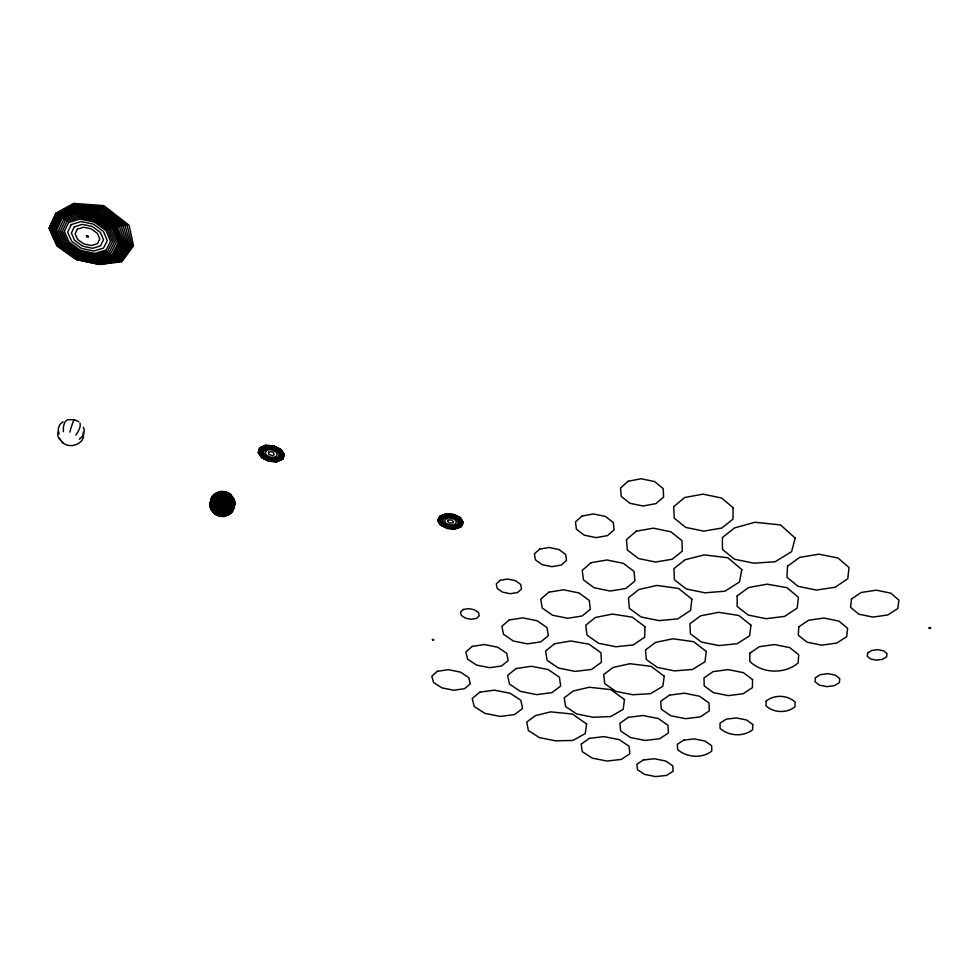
<?xml version="1.0" encoding="UTF-8"?>
<svg xmlns="http://www.w3.org/2000/svg" width="980" height="980" viewBox="0 0 980 980"><rect width="100%" height="100%" fill="white"/><g stroke="black" fill="none" stroke-linecap="round" stroke-linejoin="round"><path stroke-width="1.47" d="M216.384 493.222L215.551 496.26L218.001 499.531L222.791 501.797L228.095 502.201L231.917 500.596L232.799 497.571M211.852 510.396L212.685 507.383L216.531 505.766L221.921 506.182L226.772 508.473L229.21 511.744L228.34 514.745M217.597 492.805L216.862 495.464L218.993 498.318L223.183 500.302L227.826 500.658L231.17 499.249L231.942 496.615M212.709 511.376L213.444 508.743L216.8 507.322L221.517 507.689L225.755 509.686L227.899 512.552L227.127 515.174M258.732 452.662L260.117 448.093L265.8 445.594M283.82 454.5L282.35 459.032L276.666 461.47L268.961 460.906M282.669 459.191L284.188 454.524L280.758 449.452L273.702 445.839L265.555 445.251L259.639 447.848L258.193 452.625L261.733 457.721L268.863 461.225L276.899 461.813M463.173 522.475L461.004 526.726L454.806 528.869L447.137 528.269M265.641 445.361L259.798 447.934L258.377 452.638L261.856 457.672L268.9 461.115L276.826 461.702L282.828 459.265L284.359 454.536L280.893 449.391L273.665 445.949M276.752 461.58L282.51 459.118L284.004 454.512L280.488 449.575L273.591 446.157M222.031 491.654L219.508 492.732L218.957 494.729L220.561 496.885L223.71 498.379L227.201 498.636L229.724 497.583L230.288 495.586L228.695 493.43L225.535 491.923L220.218 491.593M211.129 498.673L216.641 496.333L224.359 496.921L231.305 500.216L234.784 504.921L233.51 509.233L228.009 511.523L220.378 510.935L213.493 507.689L209.953 503.022M211.055 499.629L216.482 497.326L224.102 497.901L230.949 501.148L234.392 505.803M210.982 500.584L216.335 498.318L223.844 498.894L230.594 502.091L233.987 506.672M233.583 508.277L228.156 510.531L220.635 509.955L213.848 506.758L210.357 502.152M233.13 510.053L227.703 512.307L220.182 511.719L213.383 508.522L209.892 503.916L211.521 497.865L216.948 495.549L224.555 496.125L231.403 499.384L234.833 504.026L232.75 510.862L227.397 513.079L219.973 512.503L213.273 509.355L209.83 504.81L211.913 497.044L217.254 494.778L224.763 495.341L231.501 498.551L234.882 503.132L233.644 507.322L228.303 509.551L220.88 508.975L214.191 505.827L210.761 501.282M446.231 514.157L440.253 516.387L438.048 520.539L440.89 525.047M454.745 528.759L460.71 526.579L462.989 522.463L460.355 517.869M273.628 446.047L265.715 445.484L259.957 448.007L258.549 452.65L262.125 457.55M218.932 492.242L225.4 492.732M447.039 528.465L454.928 529.077L461.151 526.799L463.344 522.487L460.502 517.808L453.924 514.647L446.17 514.047L439.959 516.24L437.876 520.527L440.608 525.158L447.088 528.367M225.768 515.639L219.324 515.137L213.518 512.418M224.494 516.325L219.153 515.909L214.326 513.655M219.091 516.203L223.771 516.558L230.398 513.716L231.464 510.102L228.512 506.146L222.668 503.377L216.164 502.887L211.533 504.835L210.529 508.485L214.877 514.218L219.165 516.043L222.681 516.313L225.216 515.272L225.78 513.299L224.175 511.144L220.978 509.649L217.438 509.367L214.914 510.433L214.363 512.405L215.992 514.549M76.317 259.21L99.262 264.086L120.258 260.521L130.475 245.331L125.244 225.964L102.19 208.213L74.26 205.114L56.289 213.726L49.613 228.34L57.391 245.674M62.059 441.87C66.126 446.586 73.868 446.647 78.78 443.095A13.561 10.547 36.1 0 0 83.129 432.339M222.043 504.553L216.274 501.821L213.309 497.877L214.314 494.214L220.941 491.384L225.621 491.74L229.822 493.736L234.147 499.469L233.081 503.108L228.463 505.043L216.262 504.21L211.937 506.023L210.994 509.429L213.787 513.091L219.214 515.627L225.216 516.105L229.541 514.316L230.533 510.935L227.777 507.248L222.325 504.676M78.78 421.768L74.394 419.673L67.473 419.722A13.316 7.362 79.5 0 0 63.406 431.715M225.571 491.997L230.386 494.288L233.669 498.538L232.664 501.932L228.364 503.732L222.387 503.279L216.996 500.731L214.24 497.056L215.171 493.638L219.483 491.801L225.51 492.254L230.937 494.839M231.219 495.5L225.327 492.609L223.514 492.475L221.921 494.055L222.754 495.17L226.184 496.088L227.777 494.508L226.956 493.393M261.991 457.611L268.937 461.017M440.743 525.096L447.186 528.171M460.637 517.759L454.022 514.439L446.047 513.839L439.8 516.166L437.693 520.515L440.473 525.207M453.875 514.745L460.22 517.918L462.817 522.438M58.224 431.555A13.487 9.886 -16.6 0 0 58.616 437.729L60.674 440.204M58.616 437.729L63.186 443.217M59.119 433.846A13.561 10.547 36.1 0 1 63.198 421.865M83.312 427.255A13.487 9.886 -16.6 0 1 79.356 439.236M69.837 432.18A13.242 1.176 -75.1 0 1 73.88 420.175M79.944 423.066A13.291 5.476 -52.2 0 1 75.938 435.059M733.052 507.628L733.028 519.094L721.795 528.024L703.799 531.148L685.718 527.399L674.216 518.138L673.689 506.746L684.616 497.522L702.979 494.141L721.586 498.024L733.052 507.628M737.168 595.889L737.107 606.387L748.144 615.036L766.042 618.699L784.6 616.396L797.157 608.127L798.431 597.273L786.854 587.657L767.181 584.178L748.573 587.522L737.168 595.889M749.896 653.133L749.749 661.341C762.317 673.75 784.796 674.35 798.198 662.933L798.712 654.689L789.709 647.621L774.617 644.558L759.353 646.69L749.896 653.133M752.567 679.581L752.395 687.642L743.073 693.742L728.25 695.629L713.465 692.664L704.204 685.914L703.995 677.891L713.122 671.619L728.189 669.597L743.33 672.648L752.567 679.581M752.763 724.49L752.652 729.696C743.452 737.046 728.728 736.188 720.067 728.373L720.006 723.167L726.229 719.173L736.397 717.948L746.564 719.982L752.763 724.49M644.975 626.722L644.693 637.123L633.313 644.938L615.808 646.751L598.498 643.248L587.008 635.101L585.734 625.265L595.399 617.474L612.463 614.068L632.333 617.18L644.975 626.722M766.152 701.092L765.98 705.784C773.575 712.987 786.781 713.391 794.927 706.874L795.221 702.17C787.651 694.857 774.249 694.416 766.152 701.092M787.504 566.22L786.965 577.257L797.965 586.297L816.254 590.058L835.193 587.253L847.786 578.666L849.023 567.518L837.998 558.024L818.937 554.178L799.643 557.387L787.504 566.22M798.798 626.857L798.284 635.224L807.03 642.17L821.669 645.159L836.773 643.076L846.72 636.645L847.602 628.254L838.905 621.1L823.923 618.037L808.549 620.267L798.798 626.857M815.385 677.756L815.066 681.774L819.427 685.155L826.802 686.637L834.397 685.682L839.37 682.619L839.774 678.601L835.438 675.171L827.978 673.664L820.309 674.657L815.385 677.756M851.461 599.025L850.579 607.318L858.798 614.178L872.935 617.094L887.77 614.962L897.741 608.556L898.979 600.213L890.808 593.157L876.341 590.181L861.261 592.447L851.461 599.025M691.856 599.062L690.606 610.393L677.719 618.895L659.013 620.61L641.043 616.959L629.368 608.323L628.437 597.849L638.874 589.507L656.87 585.44L678.515 588.429L691.856 599.062M750.95 625.191L749.639 635.787L737.132 643.738L718.891 645.587L701.361 642.035L690.3 633.729L689.932 623.721L700.676 615.795L718.61 612.316L738.822 615.477L750.95 625.191M867.655 652.999L867.239 656.245L870.583 658.964L876.402 660.153L882.49 659.356L886.557 656.857L887.023 653.611L883.691 650.855L877.823 649.654L871.686 650.475L867.655 652.999M706.286 651.455L704.963 661.782L692.492 669.463L674.534 670.896L657.347 667.429L646.273 659.467L645.526 649.899L655.645 642.365L672.942 638.789L693.644 641.667L706.286 651.455M664.22 676.2L662.86 686.282L650.438 693.693L632.713 694.747L615.857 691.365L604.783 683.697L603.692 674.546L613.247 667.392L629.932 663.717L651.051 666.339L664.22 676.2M624.505 699.561L623.145 709.398L610.748 716.552L593.231 717.262L576.693 713.967L565.607 706.592L564.223 697.809L573.263 690.986L589.348 687.237L610.846 689.638L624.505 699.561M586.628 723.987L585.268 733.555L572.945 740.439L555.623 740.819L539.429 737.609L528.391 730.517L526.726 722.138L535.264 715.657L550.736 711.86L572.516 714.065L586.628 723.987M929.04 627.874C930.155 630.128 932.115 626.404 929.04 627.874M741.823 569.601L739.496 581.949L724.931 591.21L704.939 592.814L686.294 588.992L674.436 579.829L673.897 568.657L685.179 559.715L704.228 554.901L727.809 557.743L741.823 569.601M795.197 538.118L791.62 551.605L775.217 561.724L753.877 563.206L734.498 559.2L722.468 549.462L722.383 537.53L734.608 527.902L754.857 522.266L780.521 524.913L795.197 538.118M210.908 501.552L209.769 505.705L213.162 510.188L219.777 513.299L227.103 513.863L232.382 511.67L233.595 507.542L230.251 503.034L223.587 499.874L216.188 499.31L210.908 501.552M212.293 496.235L211.166 500.413L214.547 504.896L221.137 508.008L228.45 508.571L233.718 506.366L234.931 502.226L231.599 497.718L224.959 494.557L217.572 493.994L212.293 496.235M210.994 502.593L209.879 506.623L213.187 510.972L219.606 513.986L226.711 514.537L231.844 512.418L233.02 508.412L229.773 504.026L223.305 500.964L216.114 500.425L210.994 502.593M212.844 495.513L211.741 499.555L215.024 503.916L221.419 506.93L228.512 507.469L233.62 505.337L234.808 501.319L231.574 496.934L225.131 493.871L217.964 493.332L212.844 495.513M211.264 503.708L210.21 507.554L213.346 511.695L219.471 514.561L226.233 515.088L231.121 513.067L232.236 509.257L229.149 505.092L222.987 502.177L216.139 501.65L211.264 503.708M213.579 494.863L212.525 498.722L215.649 502.863L221.737 505.741L228.487 506.256L233.35 504.222L234.477 500.4L231.403 496.223L225.265 493.308L218.442 492.781L213.579 494.863M217.18 512.491L217.732 514.623L221.198 515.529L222.497 514.99L221.958 512.859L220.316 512.087L217.18 512.491M260.447 448.252L259.1 452.699L262.395 457.44L269.035 460.686L276.519 461.237L282.019 458.873L283.453 454.463L280.219 449.685L273.53 446.378L265.96 445.827L260.447 448.252M260.974 448.509L259.688 452.736L262.812 457.256L269.145 460.355L276.262 460.882L281.505 458.616L282.865 454.426L279.79 449.881L273.42 446.733L266.217 446.206L260.974 448.509M261.489 448.767L260.264 452.772L263.24 457.072L269.243 460.012L276.017 460.514L280.99 458.371L282.277 454.389L279.349 450.065L273.31 447.076L266.474 446.574L261.489 448.767M262.15 449.097L261.011 452.834L263.779 456.839L269.378 459.583L275.699 460.049L280.341 458.052L281.542 454.328L278.81 450.298L273.175 447.517L266.793 447.052L262.15 449.097M263.167 449.587L262.15 452.919L264.612 456.472L269.586 458.922L275.196 459.326L279.325 457.55L280.39 454.242L277.965 450.665L272.954 448.191L267.295 447.787L263.167 449.587M264.184 450.09L263.302 452.993L265.445 456.104L269.794 458.248L274.706 458.603L278.32 457.048L279.239 454.157L277.12 451.033L272.746 448.877L267.797 448.509L264.184 450.09M265.947 450.959L265.274 453.14L266.879 455.48L270.161 457.096L273.861 457.366L276.568 456.19L277.267 454.022L275.662 451.67L272.379 450.041L268.655 449.771L265.947 450.959M268.52 452.233L268.998 454.561L272.612 455.541L274.008 454.928L273.543 452.589L271.84 451.755L268.52 452.233M55.774 213.358L49 228.205L56.914 245.821L76.146 259.565L99.446 264.526L121.863 261.795L133.562 245.858L129.127 225.314L103.892 205.629L73.598 203.411L55.774 213.358M56.032 213.542L49.306 228.267L57.158 245.747L76.232 259.394L99.36 264.306L121.055 261.158L132.018 245.588L127.192 225.633L103.035 206.927L73.929 204.269L56.032 213.542M56.534 213.922L49.907 228.401L57.636 245.6L76.403 259.026L99.164 263.877L119.45 259.872L128.919 245.061L123.309 226.282L101.332 209.5L74.59 205.971L56.534 213.922M56.791 214.106L50.213 228.463L57.869 245.527L76.489 258.855L99.078 263.657L118.641 259.235L127.376 244.804L121.373 226.601L100.487 210.786L74.921 206.817L56.791 214.106M57.048 214.289L50.519 228.536L58.114 245.453L76.575 258.671L98.98 263.436L117.845 258.598L125.82 244.535L119.45 226.919L99.642 212.072L75.24 207.662L57.048 214.289M57.293 214.473L50.825 228.597L58.347 245.38L76.673 258.5L98.894 263.216L117.037 257.961L124.276 244.277L117.514 227.238L98.796 213.346L75.57 208.507L57.293 214.473M57.992 214.975L51.658 228.769L59.008 245.184L76.906 257.997L98.637 262.628L116.253 257.373L123.174 244.057L116.473 227.507L98.38 214.106L75.889 209.279L57.992 214.975M58.8 215.563L52.626 228.977L59.768 244.939L77.187 257.421L98.343 261.917L115.481 256.809L122.206 243.849L115.677 227.752L98.086 214.73L76.207 210.039L58.8 215.563M59.608 216.151L53.606 229.185L60.54 244.706L77.481 256.846L98.037 261.219L114.709 256.246L121.238 243.64L114.881 227.997L97.779 215.343L76.538 210.786L59.608 216.151M60.429 216.739L54.586 229.394L61.311 244.473L77.763 256.27L97.743 260.521L113.925 255.682L120.258 243.432L114.084 228.242L97.473 215.955L76.857 211.533L60.429 216.739M61.238 217.339L55.566 229.614L62.071 244.228L78.045 255.682L97.437 259.81L113.153 255.119L119.291 243.224L113.288 228.487L97.179 216.58L77.175 212.293L61.238 217.339M62.193 218.025L56.705 229.859L62.977 243.959L78.376 254.996L97.081 258.99L112.235 254.457L118.151 242.979L112.357 228.769L96.824 217.303L77.555 213.175L62.193 218.025M63.774 219.189L58.629 230.263L64.496 243.493L78.939 253.857L96.493 257.605L110.703 253.342L116.24 242.575L110.789 229.246L96.236 218.503L78.18 214.632L63.774 219.189M65.366 220.341L60.54 230.668L66.003 243.028L79.49 252.718L95.905 256.209L109.184 252.228L114.329 242.17L109.233 229.724L95.636 219.716L78.804 216.102L65.366 220.341M66.946 221.492L62.45 231.084L67.522 242.562L80.054 251.578L95.317 254.825L107.653 251.113L112.431 241.754L107.678 230.214L95.048 220.917L79.417 217.56L66.946 221.492M68.526 222.644L64.374 231.488L69.041 242.097L80.617 250.427L94.717 253.428L106.122 249.998L110.52 241.35L106.122 230.692L94.472 222.117L80.042 219.018L68.526 222.644M71.234 224.604L67.645 232.186L71.638 241.288L81.573 248.467L93.7 251.052L103.488 248.087L107.261 240.651L103.463 231.501L93.468 224.163L81.107 221.517L71.234 224.604M74.321 226.858L71.405 232.995L74.615 240.37L82.688 246.201L92.524 248.295L100.475 245.894L103.513 239.855L100.426 232.444L92.316 226.503L82.32 224.359L74.321 226.858M77.408 229.1L75.154 233.791L77.616 239.451L83.79 243.934L91.348 245.539L97.449 243.689L99.764 239.047L97.388 233.375L91.177 228.83L83.533 227.201L77.408 229.1M440.559 516.534L438.587 520.588L441.172 524.949L447.284 527.975L454.622 528.551L460.404 526.432L462.45 522.413L459.926 518.016L453.777 514.941L446.353 514.378L440.559 516.534M86.485 235.715L86.497 236.719L88.445 237.136L87.833 235.69L86.485 235.715M441.037 516.779L439.163 520.625L441.613 524.778L447.444 527.669L454.426 528.208L459.939 526.199L461.874 522.377L459.473 518.187L453.618 515.26L446.562 514.721L441.037 516.779M441.515 517.011L439.726 520.674L442.066 524.619L447.591 527.363L454.23 527.877L459.461 525.954L461.31 522.328L459.02 518.359L453.458 515.578L446.757 515.063L441.515 517.011M442.115 517.317L440.461 520.723L442.629 524.41L447.787 526.971L453.973 527.448L458.861 525.66L460.576 522.266L458.444 518.567L453.262 515.97L447.015 515.492L442.115 517.317M443.058 517.783L441.576 520.809L443.499 524.08L448.093 526.358L453.593 526.787L457.93 525.194L459.449 522.181L457.562 518.898L452.956 516.595L447.407 516.166L443.058 517.783M443.989 518.249L442.703 520.895L444.381 523.761L448.387 525.758L453.201 526.125L456.999 524.729L458.334 522.095L456.668 519.229L452.65 517.207L447.799 516.84L443.989 518.249M445.606 519.057L444.638 521.042L445.9 523.198L448.913 524.704L452.54 524.986L455.394 523.933L456.386 521.948L455.137 519.792L452.111 518.273L448.473 518.004L445.606 519.057M447.983 520.233L447.468 521.262L449.685 523.161L453.03 522.757L453.544 521.727L451.339 519.841L447.983 520.233M463.271 609.474L460.465 612.059L461.249 615.354L465.304 618.098L471.086 619.262L476.403 618.417L479.257 615.857L478.522 612.561L474.455 609.793L468.624 608.605L463.271 609.474M432.462 639.462C432.058 641.484 435.696 639.217 432.462 639.462M500.204 580.283L496.284 583.86L497.203 588.392L502.556 592.153L510.31 593.721L517.55 592.533L521.532 589.005L520.711 584.46L515.345 580.638L507.505 579.045L500.204 580.283M539.6 549.131L534.418 553.847L535.386 559.764L542.075 564.627L551.912 566.648L561.221 565.056L566.501 560.425L565.681 554.484L558.992 549.523L549.008 547.477L539.6 549.131M581.961 516.056L575.481 521.911L576.412 529.225L584.276 535.19L596.073 537.628L607.416 535.619L614.031 529.886L613.333 522.548L605.469 516.436L593.439 513.949L581.961 516.056M628.094 481.254L620.548 488.04L621.283 496.444L629.883 503.267L643.064 506.011L655.914 503.647L663.632 497.019L663.178 488.579L654.591 481.572L641.141 478.755L628.094 481.254M437.411 671.276L431.8 676.212L433.577 682.545L441.943 687.886L453.728 690.226L464.532 688.72L470.29 683.893L468.734 677.535L460.343 672.084L448.338 669.683L437.411 671.276M472.225 646.396L465.819 651.982L467.546 659.124L476.623 665.102L489.584 667.698L501.601 665.959L508.179 660.495L506.709 653.329L497.632 647.204L484.402 644.546L472.225 646.396M509.159 619.985L501.87 626.306L503.512 634.33L513.287 640.994L527.485 643.86L540.838 641.851L548.335 635.689L547.012 627.641L537.212 620.793L522.695 617.853L509.159 619.985M548.837 592.19L540.752 599.16L542.197 607.943L552.463 615.207L567.604 618.27L582.034 616.028L590.352 609.254L589.262 600.434L578.996 592.961L563.488 589.788L548.837 592.19M591.173 562.679L582.243 570.323L583.443 579.891L594.125 587.755L610.185 591.038L625.718 588.527L634.893 581.103L634.109 571.487L623.439 563.378L606.951 559.984L591.173 562.679M636.339 531.185L626.465 539.576L627.359 550.013L638.458 558.539L655.498 562.042L672.207 559.249L682.35 551.115L681.933 540.617L670.859 531.797L653.354 528.183L636.339 531.185M479.894 692.137L472.238 698.446L474.234 706.543L484.953 713.379L500.315 716.429L514.623 714.567L522.524 708.454L520.895 700.308L510.151 693.277L494.422 690.141L479.894 692.137M515.995 668.568L507.652 675.392L509.465 684.114L520.552 691.414L536.673 694.636L551.961 692.639L560.695 686L559.384 677.205L548.175 669.573L531.454 666.29L515.995 668.568M554.521 643.787L545.542 651.063L547.11 660.312L558.392 668.029L575.101 671.386L591.467 669.475L601.463 662.272L600.899 652.717L588.968 644.179L570.727 640.969L554.521 643.787M589.397 738.357L581.152 744.151L582.279 751.685L592.165 758.104L607.024 761.043L621.369 759.414L629.822 753.792L629.062 746.221L619.176 739.63L603.962 736.605L589.397 738.357M628.352 717.348L619.838 723.289L620.671 730.982L630.361 737.499L645.195 740.451L659.687 738.736L668.421 732.967L667.944 725.249L658.266 718.536L643.076 715.51L628.352 717.348M669.536 695.139L660.716 701.239L661.243 709.091L670.724 715.719L685.535 718.683L700.198 716.882L709.214 710.953L709.055 703.064L699.585 696.253L684.42 693.203L669.536 695.139M643.358 759.99L636.939 764.18L637.466 769.68L644.632 774.396L655.694 776.589L666.535 775.425L673.064 771.321L672.745 765.809L665.579 760.982L654.322 758.753L643.358 759.99M683.673 740.133L677.339 744.236L677.621 749.602C686.808 757.491 702.109 758.802 711.762 751.084L711.664 745.707L704.975 741.039L694.244 738.895L683.673 740.133"/></g></svg>
